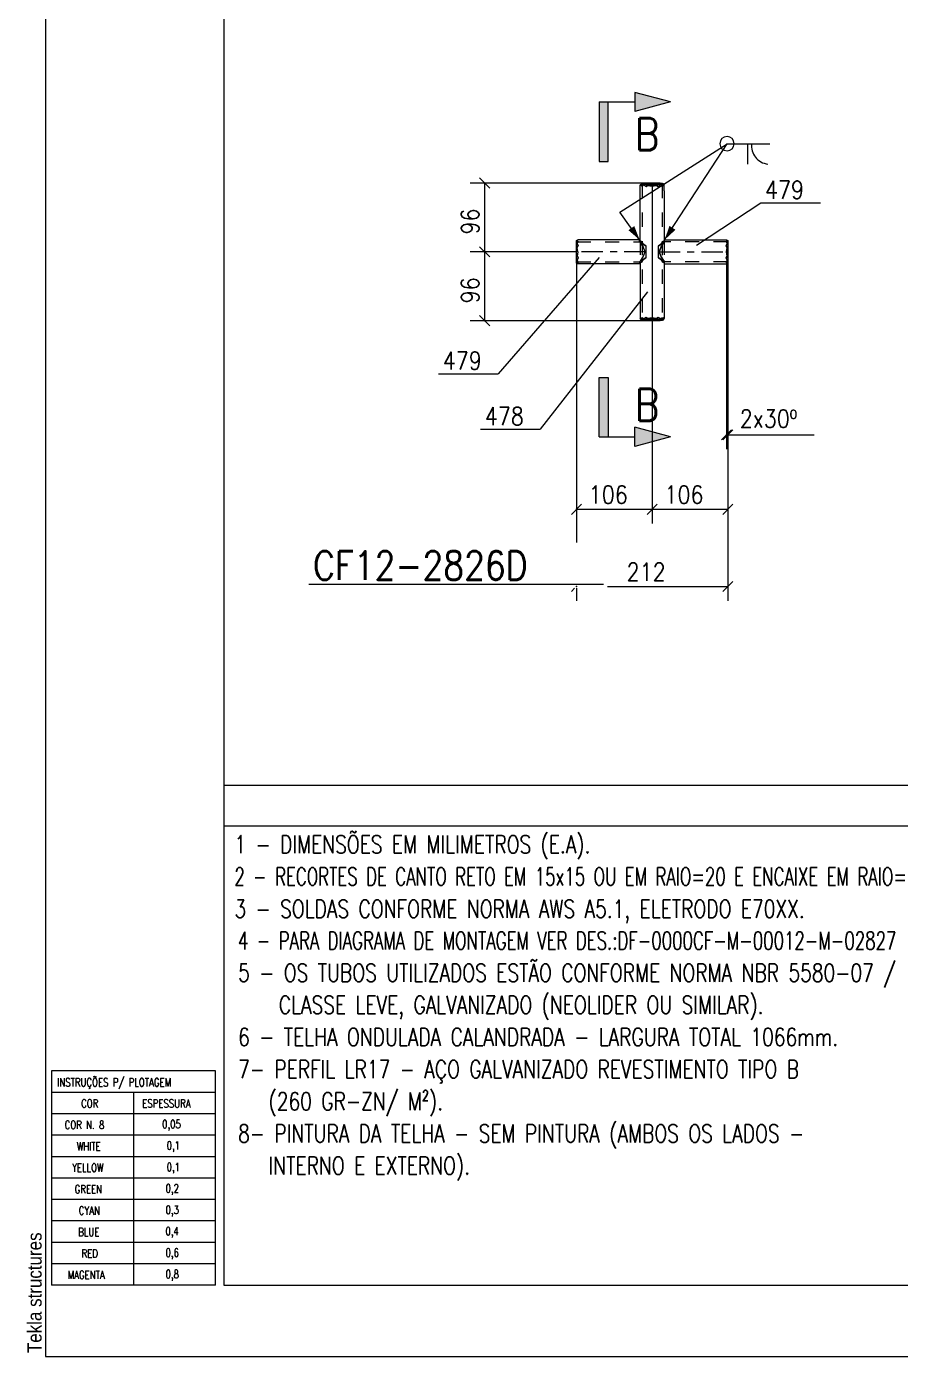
# Model space of a CAD drawing. Header units: millimetres. Extents: x 2 to 846, y 5 to 599.
# Drawn here: x 2.4 to 124.7, y 5 to 191.2 of the extents above; entities that cross this region are included whole.
import ezdxf

# ---------------------------------------------------------------- set-up
doc = ezdxf.new("R2010")
doc.units = ezdxf.units.MM
for name, pattern in [('XKITLINE00', [0]), ('XKITLINE02', [4, 2, -2]), ('XKITLINE03', [6, 3, -1, 1, -1])]:
    doc.linetypes.add(name, pattern=pattern)
for name, color, linetype, lineweight in [('Corte', 7, 'Continuous', 0), ('Cota', 4, 'Continuous', 0), ('Folha do desenho', 3, 'Continuous', 0), ('Marca da peça', 2, 'Continuous', 0), ('Outro tipo de objeto', 7, 'Continuous', 0), ('Peça', 2, 'Continuous', 0), ('Solda', 1, 'Continuous', 0), ('Texto', 7, 'Continuous', 0)]:
    doc.layers.add(name, color=color, linetype=linetype, lineweight=lineweight)
doc.styles.add('ARIAL', font='ARIAL.TTF')
doc.styles.add('ROMANS', font='ROMANS__.TTF')
doc.styles.add('SIMPLEX', font='SIMPLEX_.TTF')

# ---------------------------------------------------------------- blocks, each defined once
blk = doc.blocks.new('*A21')
at = {"layer": 'Peça', "color": 4, "linetype": 'XKITLINE00', "lineweight": 0}
for p, q in [((88.28, 168.99), (88.4, 169.19)), ((88.28, 168.99), (88.45, 169.02)), ((88.28, 161.27), (88.28, 168.99)), ((88.52, 169.23), (88.4, 169.19)), ((88.4, 169.19), (88.52, 169.14)), ((88.45, 169.02), (88.51, 168.87)), ((88.51, 168.87), (88.82, 169)), ((88.86, 169.27), (88.52, 169.23)), ((88.52, 169.14), (88.86, 169.1)), ((88.55, 169.19), (88.74, 169.24)), ((88.74, 169.13), (88.55, 169.19)), ((88.74, 169.24), (89.26, 169.28)), ((89.26, 169.09), (88.74, 169.13)), ((88.82, 169), (89.13, 168.83)), ((89.37, 169.3), (88.86, 169.27)), ((88.86, 169.1), (89.37, 169.08)), ((89.13, 168.83), (89.34, 168.95)), ((89.26, 169.28), (89.97, 169.3)), ((89.97, 169.08), (89.26, 169.09)), ((89.34, 168.95), (89.97, 168.86)), ((89.97, 169.31), (89.37, 169.3)), ((89.37, 169.08), (89.97, 169.07)), ((90.57, 169.3), (89.97, 169.31)), ((89.97, 169.3), (90.68, 169.28)), ((90.68, 169.09), (89.97, 169.08)), ((89.97, 169.07), (90.57, 169.08)), ((89.97, 168.86), (90.6, 168.95)), ((91.08, 169.27), (90.57, 169.3)), ((90.57, 169.08), (91.08, 169.1)), ((90.6, 168.95), (90.81, 168.83)), ((90.68, 169.28), (91.2, 169.24)), ((91.2, 169.13), (90.68, 169.09)), ((90.81, 168.83), (91.12, 169)), ((91.42, 169.23), (91.08, 169.27)), ((91.08, 169.1), (91.42, 169.14)), ((91.12, 169), (91.43, 168.87)), ((91.2, 169.24), (91.39, 169.19)), ((91.39, 169.19), (91.2, 169.13)), ((91.54, 169.19), (91.42, 169.23)), ((91.42, 169.14), (91.54, 169.19)), ((91.43, 168.87), (91.49, 169.02)), ((91.65, 168.99), (91.49, 169.02)), ((91.65, 168.99), (91.54, 169.19)), ((91.65, 168.22), (91.65, 168.99)), ((91.65, 168.22), (91.65, 161.27)), ((88.28, 158.08), (88.28, 150.36)), ((91.65, 158.08), (91.65, 150.36)), ((88.28, 150.36), (88.45, 150.33)), ((88.4, 150.16), (88.28, 150.36)), ((88.52, 150.21), (88.4, 150.16)), ((88.4, 150.16), (88.52, 150.11)), ((88.45, 150.33), (88.51, 150.48)), ((88.51, 150.48), (88.82, 150.35)), ((88.86, 150.25), (88.52, 150.21)), ((88.52, 150.11), (88.86, 150.08)), ((88.55, 150.16), (88.74, 150.22)), ((88.74, 150.11), (88.55, 150.16)), ((88.74, 150.22), (89.26, 150.26)), ((89.26, 150.07), (88.74, 150.11)), ((88.82, 150.35), (89.13, 150.53)), ((89.37, 150.27), (88.86, 150.25)), ((88.86, 150.08), (89.37, 150.05)), ((89.13, 150.53), (89.34, 150.4)), ((89.26, 150.26), (89.97, 150.27)), ((89.97, 150.05), (89.26, 150.07)), ((89.34, 150.4), (89.97, 150.49)), ((89.97, 150.28), (89.37, 150.27)), ((89.37, 150.05), (89.97, 150.04)), ((89.97, 150.49), (90.6, 150.4)), ((90.57, 150.27), (89.97, 150.28)), ((89.97, 150.27), (90.68, 150.26)), ((90.68, 150.07), (89.97, 150.05)), ((89.97, 150.04), (90.57, 150.05)), ((91.08, 150.25), (90.57, 150.27)), ((90.57, 150.05), (91.08, 150.08)), ((90.6, 150.4), (90.81, 150.53)), ((90.68, 150.26), (91.2, 150.22)), ((91.2, 150.11), (90.68, 150.07)), ((90.81, 150.53), (91.12, 150.35)), ((91.42, 150.21), (91.08, 150.25)), ((91.08, 150.08), (91.42, 150.11)), ((91.12, 150.35), (91.43, 150.48)), ((91.2, 150.22), (91.39, 150.16)), ((91.39, 150.16), (91.2, 150.11)), ((91.54, 150.16), (91.42, 150.21)), ((91.42, 150.11), (91.54, 150.16)), ((91.43, 150.48), (91.49, 150.33)), ((91.49, 150.33), (91.65, 150.36)), ((91.54, 150.16), (91.65, 150.36))]:
    blk.add_line(p, q, dxfattribs=at)
at = {"layer": 'Peça', "color": 7, "linetype": 'XKITLINE02', "lineweight": 0}
for p, q in [((88.28, 168.99), (88.45, 169.11)), ((88.45, 169.11), (88.51, 169.01)), ((88.51, 169.01), (88.82, 169.18)), ((88.55, 169.19), (88.55, 150.16)), ((88.82, 169.18), (89.13, 169.05)), ((89.13, 169.05), (89.34, 169.18)), ((89.34, 169.18), (89.97, 169.12)), ((89.97, 169.12), (90.6, 169.18)), ((90.6, 169.18), (90.81, 169.05)), ((90.81, 169.05), (91.12, 169.18)), ((91.12, 169.18), (91.43, 169.01)), ((91.39, 169.19), (91.39, 150.16)), ((91.43, 169.01), (91.49, 169.11)), ((91.49, 169.11), (91.65, 168.99)), ((88.28, 161.27), (88.28, 158.22)), ((91.65, 161.27), (91.65, 158.08)), ((88.28, 158.22), (88.28, 158.08)), ((88.28, 150.36), (88.45, 150.23)), ((88.45, 150.23), (88.51, 150.34)), ((88.51, 150.34), (88.82, 150.17)), ((88.82, 150.17), (89.13, 150.29)), ((89.13, 150.29), (89.34, 150.16)), ((89.34, 150.16), (89.97, 150.22)), ((89.97, 150.22), (90.6, 150.16)), ((90.6, 150.16), (90.81, 150.29)), ((90.81, 150.29), (91.12, 150.17)), ((91.12, 150.17), (91.43, 150.34)), ((91.43, 150.34), (91.49, 150.23)), ((91.49, 150.23), (91.65, 150.36))]:
    blk.add_line(p, q, dxfattribs=at)
at = {"layer": 'Peça', "color": 7, "linetype": 'XKITLINE03', "lineweight": 0}
for p, q in [((89.97, 169.19), (89.97, 168.87)), ((89.97, 168.87), (89.97, 168.54)), ((89.97, 168.54), (89.97, 168.22)), ((89.97, 168.22), (89.97, 167.9)), ((89.97, 167.9), (89.97, 167.58)), ((89.97, 167.58), (89.97, 167.26)), ((89.97, 167.26), (89.97, 166.93)), ((89.97, 166.93), (89.97, 166.61)), ((89.97, 166.61), (89.97, 166.29)), ((89.97, 166.29), (89.97, 165.97)), ((89.97, 165.97), (89.97, 165.64)), ((89.97, 165.64), (89.97, 165.32)), ((89.97, 165.32), (89.97, 165)), ((89.97, 165), (89.97, 164.68)), ((89.97, 164.68), (89.97, 164.35)), ((89.97, 164.35), (89.97, 164.03)), ((89.97, 164.03), (89.97, 163.71)), ((89.97, 163.71), (89.97, 163.39)), ((89.97, 163.39), (89.97, 163.06)), ((89.97, 163.06), (89.97, 162.74)), ((89.97, 162.74), (89.97, 162.42)), ((89.97, 162.42), (89.97, 162.1)), ((89.97, 162.1), (89.97, 161.77)), ((89.97, 161.77), (89.97, 161.45)), ((89.97, 161.45), (89.97, 161.13)), ((89.97, 161.13), (89.97, 160.8)), ((89.97, 160.8), (89.97, 160.48)), ((89.97, 160.48), (89.97, 160.16)), ((89.97, 160.16), (89.97, 159.84)), ((89.97, 159.84), (89.97, 159.51)), ((89.97, 159.51), (89.97, 159.19)), ((89.97, 159.19), (89.97, 158.87)), ((89.97, 158.87), (89.97, 158.54)), ((89.97, 158.54), (89.97, 158.22)), ((89.97, 158.22), (89.97, 157.9)), ((89.97, 157.9), (89.97, 157.58)), ((89.97, 157.58), (89.97, 157.25)), ((89.97, 157.25), (89.97, 156.93)), ((89.97, 156.93), (89.97, 156.61)), ((89.97, 156.61), (89.97, 156.29)), ((89.97, 156.29), (89.97, 155.96)), ((89.97, 155.96), (89.97, 155.64)), ((89.97, 155.64), (89.97, 155.32)), ((89.97, 155.32), (89.97, 154.99)), ((89.97, 154.99), (89.97, 154.67)), ((89.97, 154.67), (89.97, 154.35)), ((89.97, 154.35), (89.97, 154.03)), ((89.97, 154.03), (89.97, 153.7)), ((89.97, 153.7), (89.97, 153.38)), ((89.97, 153.38), (89.97, 153.06)), ((89.97, 153.06), (89.97, 152.74)), ((89.97, 152.74), (89.97, 152.42)), ((89.97, 152.42), (89.97, 152.09)), ((89.97, 152.09), (89.97, 151.77)), ((89.97, 151.77), (89.97, 151.45)), ((89.97, 151.45), (89.97, 151.13)), ((89.97, 151.13), (89.97, 150.8)), ((89.97, 150.8), (89.97, 150.48)), ((89.97, 150.48), (89.97, 150.16))]:
    blk.add_line(p, q, dxfattribs=at)
blk = doc.blocks.new('*A22')
at = {"layer": 'Peça', "color": 4, "linetype": 'XKITLINE00', "lineweight": 0}
for p, q in [((79.37, 161.25), (79.57, 161.36)), ((79.37, 158.11), (79.37, 161.25)), ((79.62, 161.14), (79.47, 160.83)), ((79.47, 160.83), (79.62, 160.52)), ((79.57, 161.36), (79.49, 161.19)), ((79.49, 161.19), (79.62, 161.14)), ((79.49, 160.3), (79.62, 160.52)), ((79.57, 159.68), (79.49, 160.3)), ((88.22, 161.36), (79.57, 161.36)), ((88.35, 161.18), (88.22, 161.36)), ((88.47, 161.14), (88.35, 161.18)), ((88.73, 160.74), (88.47, 161.14)), ((89.07, 160.52), (88.73, 160.74)), ((89.07, 160.52), (89.07, 158.83)), ((79.62, 158.83), (79.47, 158.53)), ((79.47, 158.53), (79.62, 158.22)), ((79.57, 159.68), (79.49, 159.05)), ((79.49, 159.05), (79.62, 158.83)), ((88.47, 158.22), (88.73, 158.61)), ((88.73, 158.61), (89.07, 158.83)), ((79.57, 157.99), (79.37, 158.11)), ((79.49, 158.16), (79.62, 158.22)), ((79.57, 157.99), (79.49, 158.16)), ((88.22, 157.99), (79.57, 157.99)), ((88.22, 157.99), (88.35, 158.17)), ((88.35, 158.17), (88.47, 158.22))]:
    blk.add_line(p, q, dxfattribs=at)
at = {"layer": 'Peça', "color": 7, "linetype": 'XKITLINE02', "lineweight": 0}
for p, q in [((79.37, 161.1), (88.22, 161.1)), ((79.47, 160.83), (79.62, 161.14)), ((79.62, 160.52), (79.47, 160.83)), ((79.49, 161.19), (79.57, 161.36)), ((79.49, 161.19), (79.62, 161.14)), ((79.49, 160.3), (79.62, 160.52)), ((79.57, 159.68), (79.49, 160.3)), ((88.22, 161.36), (88.35, 161.18)), ((88.22, 161.1), (88.22, 161.36)), ((88.22, 161.1), (88.35, 160.92)), ((88.22, 161.1), (88.35, 160.92)), ((88.35, 161.18), (88.47, 161.14)), ((88.35, 160.92), (88.38, 160.91)), ((88.35, 160.92), (88.38, 160.91)), ((88.38, 160.91), (88.73, 160.39)), ((88.73, 160.39), (88.38, 160.91)), ((88.47, 161.14), (88.73, 160.74)), ((88.73, 160.74), (89.07, 160.52)), ((89, 159.68), (88.73, 160.39)), ((89.01, 159.68), (88.73, 160.39)), ((79.37, 158.26), (88.22, 158.26)), ((79.47, 158.53), (79.62, 158.83)), ((79.62, 158.22), (79.47, 158.53)), ((79.57, 159.68), (79.49, 159.05)), ((79.49, 159.05), (79.62, 158.83)), ((88.22, 158.26), (88.35, 158.44)), ((88.22, 158.26), (88.35, 158.44)), ((88.22, 158.26), (88.22, 157.99)), ((88.35, 158.44), (88.38, 158.45)), ((88.35, 158.44), (88.38, 158.45)), ((88.38, 158.45), (88.73, 158.97)), ((88.38, 158.45), (88.73, 158.97)), ((88.73, 158.61), (88.47, 158.22)), ((88.73, 158.97), (89.01, 159.68)), ((88.73, 158.97), (89, 159.68)), ((89.07, 158.83), (88.73, 158.61)), ((89.07, 158.83), (89.07, 158.83)), ((79.49, 158.16), (79.62, 158.22)), ((79.57, 157.99), (79.49, 158.16)), ((88.35, 158.17), (88.22, 157.99)), ((88.47, 158.22), (88.35, 158.17))]:
    blk.add_line(p, q, dxfattribs=at)
at = {"layer": 'Peça', "color": 7, "linetype": 'XKITLINE03', "lineweight": 0}
blk.add_line((89.07, 159.68), (79.37, 159.68), dxfattribs=at)
blk = doc.blocks.new('*A23')
at = {"layer": 'Peça', "color": 4, "linetype": 'XKITLINE00', "lineweight": 0}
for p, q in [((91.21, 160.74), (90.87, 160.52)), ((90.87, 158.83), (90.87, 160.52)), ((91.47, 161.14), (91.21, 160.74)), ((91.59, 161.18), (91.47, 161.14)), ((91.72, 161.36), (91.59, 161.18)), ((91.72, 161.36), (100.37, 161.36)), ((100.32, 161.14), (100.45, 161.19)), ((100.47, 160.83), (100.32, 161.14)), ((100.32, 160.52), (100.47, 160.83)), ((100.45, 160.3), (100.32, 160.52)), ((100.45, 161.19), (100.37, 161.36)), ((100.37, 161.36), (100.57, 161.25)), ((100.37, 159.68), (100.45, 160.3)), ((100.57, 161.25), (100.57, 158.11)), ((90.87, 158.83), (91.21, 158.61)), ((91.21, 158.61), (91.47, 158.22)), ((100.32, 158.83), (100.45, 159.05)), ((100.47, 158.53), (100.32, 158.83)), ((100.32, 158.22), (100.47, 158.53)), ((100.45, 159.05), (100.37, 159.68)), ((91.47, 158.22), (91.59, 158.17)), ((91.59, 158.17), (91.72, 157.99)), ((91.72, 157.99), (100.37, 157.99)), ((100.45, 158.16), (100.32, 158.22)), ((100.37, 157.99), (100.45, 158.16)), ((100.37, 157.99), (100.57, 158.11))]:
    blk.add_line(p, q, dxfattribs=at)
at = {"layer": 'Peça', "color": 7, "linetype": 'XKITLINE02', "lineweight": 0}
for p, q in [((90.87, 160.52), (91.21, 160.74)), ((90.93, 159.68), (91.21, 160.39)), ((91.21, 160.39), (90.93, 159.68)), ((91.21, 160.74), (91.47, 161.14)), ((91.21, 160.39), (91.56, 160.91)), ((91.21, 160.39), (91.56, 160.91)), ((91.47, 161.14), (91.59, 161.18)), ((91.56, 160.91), (91.59, 160.92)), ((91.56, 160.91), (91.59, 160.92)), ((91.59, 161.18), (91.72, 161.36)), ((91.72, 161.1), (91.59, 160.92)), ((91.59, 160.92), (91.72, 161.1)), ((91.72, 161.1), (91.72, 161.36)), ((100.57, 161.1), (91.72, 161.1)), ((100.45, 161.19), (100.32, 161.14)), ((100.32, 161.14), (100.47, 160.83)), ((100.47, 160.83), (100.32, 160.52)), ((100.32, 160.52), (100.45, 160.3)), ((100.37, 161.36), (100.45, 161.19)), ((100.45, 160.3), (100.37, 159.68)), ((91.21, 158.61), (90.87, 158.83)), ((90.87, 158.83), (90.87, 158.83)), ((91.21, 158.97), (90.93, 159.68)), ((90.93, 159.68), (91.21, 158.97)), ((91.56, 158.45), (91.21, 158.97)), ((91.21, 158.97), (91.56, 158.45)), ((91.47, 158.22), (91.21, 158.61)), ((91.56, 158.45), (91.59, 158.44)), ((91.56, 158.45), (91.59, 158.44)), ((91.59, 158.44), (91.72, 158.26)), ((91.72, 158.26), (91.59, 158.44)), ((91.72, 157.99), (91.72, 158.26)), ((100.57, 158.26), (91.72, 158.26)), ((100.45, 159.05), (100.32, 158.83)), ((100.32, 158.83), (100.47, 158.53)), ((100.47, 158.53), (100.32, 158.22)), ((100.37, 159.68), (100.45, 159.05)), ((91.59, 158.17), (91.47, 158.22)), ((91.72, 157.99), (91.59, 158.17)), ((100.32, 158.22), (100.45, 158.16)), ((100.45, 158.16), (100.37, 157.99))]:
    blk.add_line(p, q, dxfattribs=at)
at = {"layer": 'Peça', "color": 7, "linetype": 'XKITLINE03', "lineweight": 0}
blk.add_line((90.87, 159.68), (100.57, 159.68), dxfattribs=at)
blk = doc.blocks.new('*A59')
at = {"layer": 'Folha do desenho', "color": 5, "style": 'ARIAL', "width": 0.85}
blk.add_text('Tekla structures', height=2, rotation=90, dxfattribs=at).set_placement((4.5, 5.5))
blk = doc.blocks.new('*A122')
at = {"layer": 'Cota', "color": 7, "linetype": 'XKITLINE00', "lineweight": 0}
for p, q in [((65.82, 160.38), (67.23, 158.97)), ((79.37, 159.68), (64.48, 159.68)), ((66.53, 150.04), (66.53, 159.68)), ((89.97, 150.04), (64.48, 150.04)), ((65.82, 150.75), (67.23, 149.33))]:
    blk.add_line(p, q, dxfattribs=at)
at = {"layer": 'Cota', "color": 3}
for p in [(66.53, 159.68), (66.53, 150.04)]:
    blk.add_point(p, dxfattribs=at)
at = {"layer": 'Cota', "color": 3, "style": 'ROMANS', "width": 0.85}
blk.add_text('96', height=2.5, rotation=90.0002, dxfattribs=at).set_placement((65.73, 152.47))
blk = doc.blocks.new('*A123')
at = {"layer": 'Cota', "color": 7, "linetype": 'XKITLINE00', "lineweight": 0}
for p, q in [((65.82, 170.02), (67.23, 168.6)), ((89.97, 169.31), (64.48, 169.31)), ((66.53, 159.68), (66.53, 169.31)), ((65.82, 160.38), (67.23, 158.97)), ((79.37, 159.68), (64.48, 159.68))]:
    blk.add_line(p, q, dxfattribs=at)
at = {"layer": 'Cota', "color": 3}
for p in [(66.53, 169.31), (66.53, 159.68)]:
    blk.add_point(p, dxfattribs=at)
at = {"layer": 'Cota', "color": 3, "style": 'ROMANS', "width": 0.85}
blk.add_text('96', height=2.5, rotation=90.0002, dxfattribs=at).set_placement((65.73, 162.11))
blk = doc.blocks.new('*A124')
at = {"layer": 'Cota', "color": 7, "linetype": 'XKITLINE00', "lineweight": 0}
for p, q in [((79.37, 158.11), (79.37, 118.97)), ((100.57, 158.11), (100.57, 110.82)), ((79.12, 112.57), (78.66, 112.12)), ((79.37, 112.57), (79.37, 110.82)), ((83.74, 112.82), (100.57, 112.82)), ((101.28, 113.53), (99.86, 112.12))]:
    blk.add_line(p, q, dxfattribs=at)
at = {"layer": 'Cota', "color": 3}
for p in [(79.37, 112.82), (100.57, 112.82)]:
    blk.add_point(p, dxfattribs=at)
at = {"layer": 'Cota', "color": 3, "style": 'ROMANS', "width": 0.85}
blk.add_text('212', height=2.5, dxfattribs=at).set_placement((86.39, 113.62))
blk = doc.blocks.new('*A125')
at = {"layer": 'Cota', "color": 7, "linetype": 'XKITLINE00', "lineweight": 0}
for p, q in [((100.37, 157.99), (100.37, 132.07)), ((100.57, 158.11), (100.57, 132.07)), ((101.08, 134.77), (99.66, 133.36)), ((101.28, 134.77), (99.86, 133.36)), ((100.37, 134.07), (100.57, 134.07)), ((100.57, 134.07), (104.83, 134.07)), ((100.57, 134.07), (112.63, 134.07))]:
    blk.add_line(p, q, dxfattribs=at)
at = {"layer": 'Cota', "color": 3}
for p in [(100.37, 134.07), (100.57, 134.07)]:
    blk.add_point(p, dxfattribs=at)
at = {"layer": 'Cota', "color": 3, "style": 'ROMANS', "width": 0.85}
blk.add_text('2x30º', height=2.5, dxfattribs=at).set_placement((102.23, 135.08))
blk = doc.blocks.new('*A126')
at = {"layer": 'Cota', "color": 7, "linetype": 'XKITLINE00', "lineweight": 0}
for p, q in [((79.37, 158.11), (79.37, 121.63)), ((89.97, 150.16), (89.97, 121.63)), ((80.08, 124.33), (78.66, 122.92)), ((79.37, 123.63), (89.97, 123.63)), ((90.68, 124.33), (89.26, 122.92))]:
    blk.add_line(p, q, dxfattribs=at)
at = {"layer": 'Cota', "color": 3}
for p in [(79.37, 123.63), (89.97, 123.63)]:
    blk.add_point(p, dxfattribs=at)
at = {"layer": 'Cota', "color": 3, "style": 'ROMANS', "width": 0.85}
blk.add_text('106', height=2.5, dxfattribs=at).set_placement((81.09, 124.43))
blk = doc.blocks.new('*A127')
at = {"layer": 'Cota', "color": 7, "linetype": 'XKITLINE00', "lineweight": 0}
for p, q in [((100.57, 158.11), (100.57, 121.63)), ((89.97, 150.16), (89.97, 121.63)), ((90.68, 124.33), (89.26, 122.92)), ((89.97, 123.63), (100.57, 123.63)), ((101.28, 124.33), (99.86, 122.92))]:
    blk.add_line(p, q, dxfattribs=at)
at = {"layer": 'Cota', "color": 3}
for p in [(89.97, 123.63), (100.57, 123.63)]:
    blk.add_point(p, dxfattribs=at)
at = {"layer": 'Cota', "color": 3, "style": 'ROMANS', "width": 0.85}
blk.add_text('106', height=2.5, dxfattribs=at).set_placement((91.69, 124.43))
blk = doc.blocks.new('*A128')
at = {"layer": 'Corte'}
for points in [[(83.8, 172.32), (82.55, 172.32), (82.55, 180.66)], [(83.8, 180.66), (83.8, 172.32), (82.55, 180.66)], [(92.55, 180.66), (87.55, 179.32), (87.55, 182)], [(83.8, 133.77), (82.55, 133.77), (82.55, 142.1)], [(83.8, 142.1), (83.8, 133.77), (82.55, 142.1)], [(92.55, 133.77), (87.55, 132.43), (87.55, 135.11)]]:
    blk.add_hatch(color=6, dxfattribs=at).paths.add_polyline_path(points, flags=17)
at = {"layer": 'Corte', "color": 6, "linetype": 'XKITLINE00', "lineweight": 0}
for p, q in [((82.55, 180.66), (87.55, 180.66)), ((82.55, 180.66), (82.55, 172.32)), ((83.8, 172.32), (83.8, 180.66)), ((92.55, 180.66), (87.55, 182)), ((87.55, 182), (87.55, 179.32)), ((92.55, 180.66), (87.55, 179.32)), ((82.55, 172.32), (83.8, 172.32)), ((82.55, 133.77), (82.55, 142.1)), ((82.55, 142.1), (83.8, 142.1)), ((83.8, 142.1), (83.8, 133.77)), ((92.55, 133.77), (87.55, 135.11)), ((87.55, 132.43), (87.55, 135.11)), ((82.55, 133.77), (87.55, 133.77)), ((92.55, 133.77), (87.55, 132.43))]:
    blk.add_line(p, q, dxfattribs=at)
at = {"layer": 'Corte', "color": 4, "style": 'ROMANS', "width": 0.85}
for p in [(87.55, 173.91), (87.55, 136.02)]:
    blk.add_text('B', height=4.5, dxfattribs=at).set_placement(p)
blk = doc.blocks.new('*A129')
at = {"layer": 'Texto', "color": 4, "linetype": 'XKITLINE00', "lineweight": 0}
blk.add_line((41.91, 113.17), (83.14, 113.17), dxfattribs=at)
at = {"layer": 'Texto', "color": 4, "style": 'ROMANS', "width": 0.85}
blk.add_text('CF12-2826D', height=4, dxfattribs=at).set_placement((42.51, 113.77))
blk = doc.blocks.new('*A130')
at = {"layer": 'Solda'}
for points in [[(88.22, 161.36), (86.65, 162.7), (87.46, 163.28)], [(91.72, 161.36), (92.39, 163.31), (93.23, 162.77)], [(91.72, 161.36), (92.39, 163.31), (93.23, 162.77)]]:
    blk.add_hatch(color=7, dxfattribs=at).paths.add_polyline_path(points, flags=17)
at = {"layer": 'Solda', "color": 7, "linetype": 'XKITLINE00', "lineweight": 0}
for p, q in [((85.46, 165.22), (100.45, 174.82)), ((91.72, 161.36), (100.45, 174.82)), ((91.72, 161.36), (100.45, 174.82)), ((100.45, 174.82), (106.45, 174.82)), ((88.22, 161.36), (85.46, 165.22))]:
    blk.add_line(p, q, dxfattribs=at)
at = {"layer": 'Solda', "color": 3, "linetype": 'XKITLINE00', "lineweight": 0}
blk.add_line((103.31, 174.82), (103.31, 171.96), dxfattribs=at)
for centre, radius, start, end in [((100.45, 174.82), 1, 90, 270), ((100.45, 174.82), 1, 270, 90), ((106.45, 174.54), 2.59, 173.6598, 263.6598)]:
    blk.add_arc(centre, radius, start, end, dxfattribs=at)
blk = doc.blocks.new('*A131')
at = {"layer": 'Marca da peça', "color": 7, "linetype": 'XKITLINE00', "lineweight": 0}
for p in [(89.34, 154.06), (65.94, 134.83)]:
    blk.add_line(p, (74.3, 134.83), dxfattribs=at)
at = {"layer": 'Marca da peça', "color": 4, "style": 'ROMANS', "width": 0.85}
blk.add_text('478', height=2.5, dxfattribs=at).set_placement((66.54, 135.43))
blk = doc.blocks.new('*A132')
at = {"layer": 'Marca da peça', "color": 7, "linetype": 'XKITLINE00', "lineweight": 0}
for p in [(82.56, 158.9), (60.05, 142.6)]:
    blk.add_line(p, (68.41, 142.6), dxfattribs=at)
at = {"layer": 'Marca da peça', "color": 4, "style": 'ROMANS', "width": 0.85}
blk.add_text('479', height=2.5, dxfattribs=at).set_placement((60.65, 143.2))
blk = doc.blocks.new('*A133')
at = {"layer": 'Marca da peça', "color": 7, "linetype": 'XKITLINE00', "lineweight": 0}
for p, q in [((96.2, 160.6), (105.17, 166.52)), ((105.17, 166.52), (113.53, 166.52))]:
    blk.add_line(p, q, dxfattribs=at)
at = {"layer": 'Marca da peça', "color": 4, "style": 'ROMANS', "width": 0.85}
blk.add_text('479', height=2.5, dxfattribs=at).set_placement((105.77, 167.12))

msp = doc.modelspace()

# ---------------------------------------------------------------- linework, layer by layer
at = {"layer": 'Outro tipo de objeto', "color": 7, "linetype": 'XKITLINE00', "lineweight": 0}
for p, q in [((5.04, 599), (5.04, 5.04)), ((5.87, 45), (5.87, 15)), ((28.82, 45), (5.87, 45)), ((28.82, 15), (28.82, 45)), ((28.82, 42), (5.87, 42)), ((17.34, 42), (17.34, 15)), ((28.82, 39), (5.87, 39)), ((28.82, 36), (5.87, 36)), ((28.82, 33), (5.87, 33)), ((28.82, 30), (5.87, 30)), ((28.82, 27), (5.87, 27)), ((28.82, 24), (5.87, 24)), ((28.82, 21), (5.87, 21)), ((28.82, 18), (5.87, 18)), ((28.82, 15), (5.87, 15)), ((5.04, 5.04), (846, 5.04))]:
    msp.add_line(p, q, dxfattribs=at)
at = {"layer": 'Outro tipo de objeto', "color": 6, "linetype": 'XKITLINE00', "lineweight": 0}
for p, q in [((30, 589), (30, 15)), ((30, 15), (836, 15))]:
    msp.add_line(p, q, dxfattribs=at)
at = {"layer": 'Outro tipo de objeto', "color": 5, "linetype": 'XKITLINE00', "lineweight": 0}
msp.add_line((30, 85), (836, 85), dxfattribs=at)
at = {"layer": 'Outro tipo de objeto', "color": 4, "linetype": 'XKITLINE00', "lineweight": 0}
msp.add_line((30, 79.3), (476, 79.3), dxfattribs=at)

# ---------------------------------------------------------------- block references
at = {"lineweight": 0}
for name in ['*A130', '*A123', '*A133', '*A21', '*A122', '*A22', '*A23', '*A132', '*A124', '*A126', '*A127', '*A125', '*A131', '*A129', '*A59']:
    msp.add_blockref(name, (0, 0), dxfattribs=at)
at = {"layer": 'Corte', "lineweight": 0}
msp.add_blockref('*A128', (0, 0), dxfattribs=at)

# ---------------------------------------------------------------- texts
at = {"layer": 'Outro tipo de objeto', "color": 3}
for s, style, width, p in [('1 - DIMENSÕES EM MILIMETROS (E.A).', 'SIMPLEX', 0.765, (31.49, 75.47)), ('2 - RECORTES DE CANTO RETO EM 15x15 OU EM RAIO=20 E ENCAIXE EM RAIO=10.', 'SIMPLEX', 0.68, (31.49, 70.97)), ('3 - SOLDAS CONFORME NORMA AWS A5.1, ELETRODO E70XX.', 'SIMPLEX', 0.765, (31.49, 66.44)), ('4 - PARA DIAGRAMA DE MONTAGEM VER DES.:DF-0000CF-M-00012-M-02827', 'SIMPLEX', 0.68, (32, 62)), ('5 - OS TUBOS UTILIZADOS ESTÃO CONFORME NORMA NBR 5580-07 / ', 'ROMANS', 0.765, (32, 57.5)), ('    CLASSE LEVE, GALVANIZADO (NEOLIDER OU SIMILAR).', 'ROMANS', 0.765, (32, 53)), ('6 - TELHA ONDULADA CALANDRADA - LARGURA TOTAL 1066mm.', 'ROMANS', 0.765, (32, 48.5)), ('7- PERFIL LR17 - AÇO GALVANIZADO REVESTIMENTO TIPO B', 'ROMANS', 0.765, (32, 44)), ('   (260 GR-ZN/ M²).', 'ROMANS', 0.765, (32, 39.5)), ('8- PINTURA DA TELHA - SEM PINTURA (AMBOS OS LADOS -', 'ROMANS', 0.765, (32, 35)), ('   INTERNO E EXTERNO).', 'ROMANS', 0.765, (32, 30.5))]:
    msp.add_text(s, height=2.5, dxfattribs=dict(at, style=style, width=width)).set_placement(p)
at = {"layer": 'Outro tipo de objeto', "color": 7, "style": 'ROMANS', "width": 0.765}
for s, height, p in [('INSTRUÇÕES P/ PLOTAGEM', 1.1474, (6.67, 42.84)), ('COR', 1.147, (10.03, 39.88)), ('ESPESSURA', 1.147, (18.58, 39.88)), ('COR N. 8', 1.147, (7.72, 36.88)), ('0,05', 1.147, (21.36, 36.99)), ('WHITE', 1.147, (9.42, 33.88)), ('0,1', 1.147, (22, 33.99)), ('YELLOW', 1.147, (8.76, 30.88)), ('0,1', 1.147, (22, 30.99)), ('GREEN', 1.147, (9.12, 27.88)), ('0,2', 1.147, (21.85, 27.99)), ('0,3', 1.147, (21.85, 24.99)), ('CYAN', 1.147, (9.69, 24.88)), ('BLUE', 1.147, (9.62, 21.88)), ('0,4', 1.147, (21.83, 21.99)), ('RED', 1.147, (10.08, 18.88)), ('0,6', 1.147, (21.85, 18.99)), ('MAGENTA', 1.147, (8.14, 15.88)), ('0,8', 1.147, (21.85, 15.99))]:
    msp.add_text(s, height=height, dxfattribs=at).set_placement(p)

doc.saveas('drawing.dxf')
